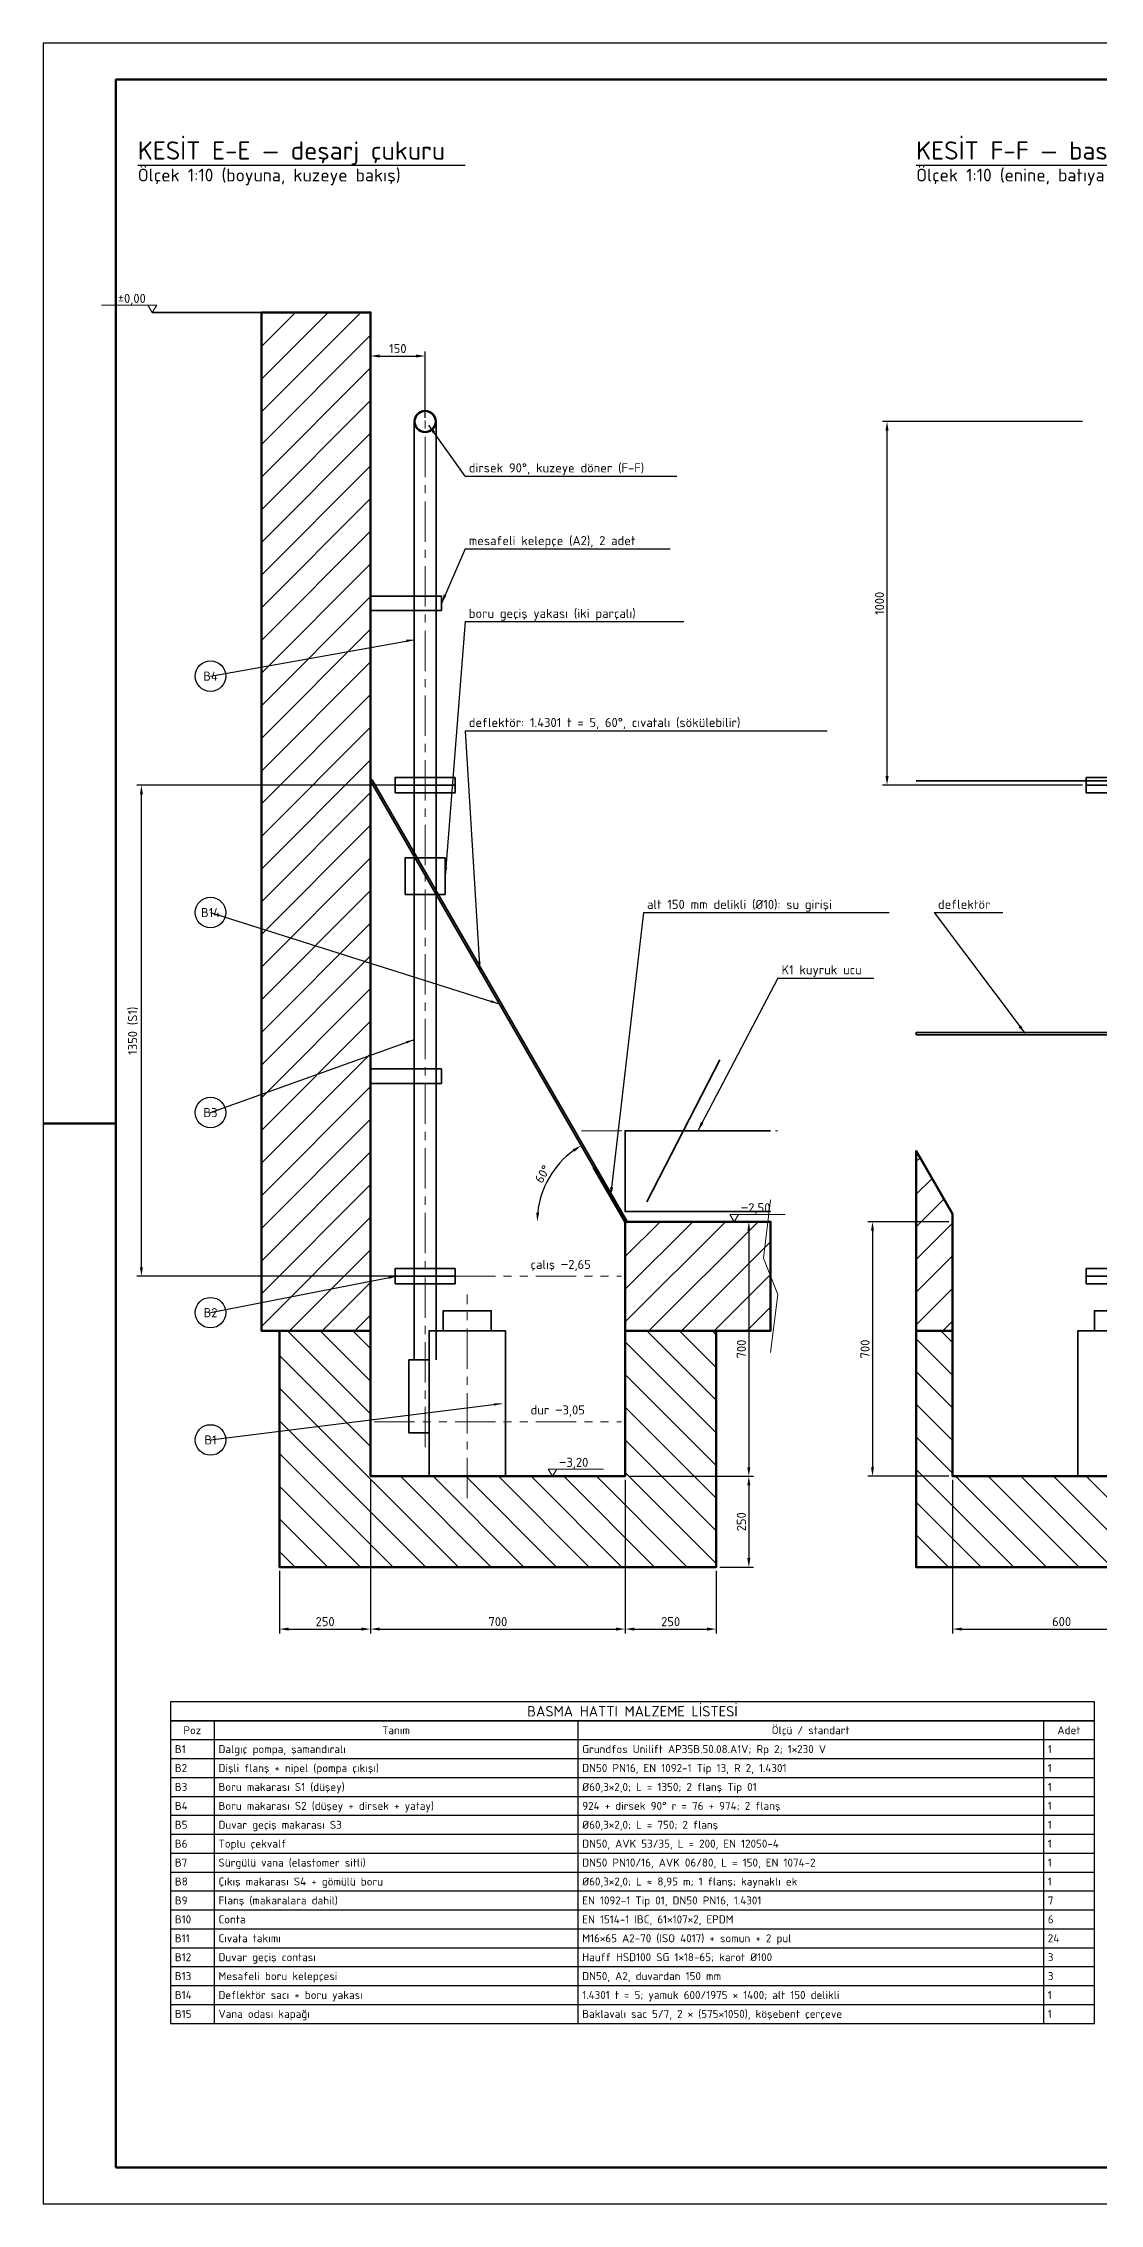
# Model space of a CAD drawing. Header units: millimetres. Extents: x 0 to 120410, y -42000 to 5469.
# Drawn here: x 70000 to 72905, y -42000 to -36060 of the extents above; entities that cross this region are included whole.
import ezdxf
from ezdxf.enums import TextEntityAlignment as Align

# ---------------------------------------------------------------- set-up
doc = ezdxf.new("R2010")
doc.units = ezdxf.units.MM
doc.linetypes.add('CENTER', pattern=[50.8, 31.75, -6.35, 6.35, -6.35])
doc.linetypes.add('PHANTOM', pattern=[63.5, 31.75, -6.35, 6.35, -6.35, 6.35, -6.35])
for name, color, linetype, lineweight in [('CL-ANTET', 7, 'Continuous', 70), ('CL-ANTET-INCE', 7, 'Continuous', 25), ('CL-BETON', 7, 'Continuous', 50), ('CL-BETON-EK', 30, 'Continuous', 50), ('CL-BORU', 3, 'Continuous', 35), ('CL-CELIK', 4, 'Continuous', 35), ('CL-EKSEN', 1, 'CENTER', 18), ('CL-HAYALET', 9, 'PHANTOM', 18), ('CL-INCE', 7, 'Continuous', 18), ('CL-KONVEYOR', 5, 'Continuous', 35), ('CL-OLCU', 2, 'Continuous', 18), ('CL-TABLO', 7, 'Continuous', 25), ('CL-TARAMA', 8, 'Continuous', 18), ('CL-YAZI', 7, 'Continuous', 25), ('CL-ZEMIN', 8, 'Continuous', 35)]:
    doc.layers.add(name, color=color, linetype=linetype, lineweight=lineweight)
doc.styles.add('CL-ISO', font='isocpeur.ttf')
doc.dimstyles.new('CL-S10', dxfattribs={"dimscale": 10, "dimtxt": 2.5, "dimasz": 2.5, "dimexe": 1.25, "dimexo": 1, "dimgap": 0.8, "dimtad": 1, "dimdec": 0, "dimtxsty": 'CL-ISO', "dimcen": 2.5, "dimadec": 1, "dimazin": 0, "dimtfac": 1, "dimtmove": 0, "dimatfit": 3, "dimfxl": 1, "dimarcsym": 0})

# ---------------------------------------------------------------- blocks, each defined once
blk = doc.blocks.new('*D324')
at = {"layer": 'CL-OLCU', "color": 0, "lineweight": -2, "transparency": 16777216}
for p, q in [((70900, -40010), (70900, -40432.5)), ((71600, -40010), (71600, -40432.5)), ((70925, -40420), (71575, -40420))]:
    blk.add_line(p, q, dxfattribs=at)
at = {"layer": 'CL-OLCU', "color": 0, "transparency": 16777216}
for points in [[(70925, -40415.8), (70925, -40424.2), (70900, -40420)], [(71575, -40415.8), (71575, -40424.2), (71600, -40420)]]:
    blk.add_solid(points, dxfattribs=at)
at = {"layer": 'Defpoints', "color": 0, "transparency": 16777216}
for p in [(70900, -40000), (71600, -40000), (71600, -40420)]:
    blk.add_point(p, dxfattribs=at)
at = {"layer": 'CL-OLCU', "color": 0, "transparency": 16777216, "insert": (71250, -40399.5), "char_height": 25, "attachment_point": 5, "style": 'CL-ISO'}
blk.add_mtext('700', dxfattribs=at)
blk = doc.blocks.new('*D325')
at = {"layer": 'CL-OLCU', "color": 0, "lineweight": -2, "transparency": 16777216}
for p, q in [((70650, -40260), (70650, -40432.5)), ((70900, -40260), (70900, -40432.5)), ((70675, -40420), (70875, -40420))]:
    blk.add_line(p, q, dxfattribs=at)
at = {"layer": 'CL-OLCU', "color": 0, "transparency": 16777216}
for points in [[(70675, -40415.8), (70675, -40424.2), (70650, -40420)], [(70875, -40415.8), (70875, -40424.2), (70900, -40420)]]:
    blk.add_solid(points, dxfattribs=at)
at = {"layer": 'Defpoints', "color": 0, "transparency": 16777216}
for p in [(70650, -40250), (70900, -40250), (70900, -40420)]:
    blk.add_point(p, dxfattribs=at)
at = {"layer": 'CL-OLCU', "color": 0, "transparency": 16777216, "insert": (70775, -40399.5), "char_height": 25, "attachment_point": 5, "style": 'CL-ISO'}
blk.add_mtext('250', dxfattribs=at)
blk = doc.blocks.new('*D326')
at = {"layer": 'CL-OLCU', "color": 0, "lineweight": -2, "transparency": 16777216}
for p, q in [((71600, -40260), (71600, -40432.5)), ((71850, -40260), (71850, -40432.5)), ((71625, -40420), (71825, -40420))]:
    blk.add_line(p, q, dxfattribs=at)
at = {"layer": 'CL-OLCU', "color": 0, "transparency": 16777216}
for points in [[(71625, -40415.8), (71625, -40424.2), (71600, -40420)], [(71825, -40415.8), (71825, -40424.2), (71850, -40420)]]:
    blk.add_solid(points, dxfattribs=at)
at = {"layer": 'Defpoints', "color": 0, "transparency": 16777216}
for p in [(71600, -40250), (71850, -40250), (71850, -40420)]:
    blk.add_point(p, dxfattribs=at)
at = {"layer": 'CL-OLCU', "color": 0, "transparency": 16777216, "insert": (71725, -40399.5), "char_height": 25, "attachment_point": 5, "style": 'CL-ISO'}
blk.add_mtext('250', dxfattribs=at)
blk = doc.blocks.new('*D327')
at = {"layer": 'CL-OLCU', "color": 0, "lineweight": -2, "transparency": 16777216}
for p, q in [((71610, -39300), (71952.5, -39300)), ((71940, -39325), (71940, -39975)), ((71610, -40000), (71952.5, -40000))]:
    blk.add_line(p, q, dxfattribs=at)
at = {"layer": 'CL-OLCU', "color": 0, "transparency": 16777216}
for points in [[(71935.8, -39325), (71944.2, -39325), (71940, -39300)], [(71935.8, -39975), (71944.2, -39975), (71940, -40000)]]:
    blk.add_solid(points, dxfattribs=at)
at = {"layer": 'Defpoints', "color": 0, "transparency": 16777216}
for p in [(71600, -39300), (71600, -40000), (71940, -40000)]:
    blk.add_point(p, dxfattribs=at)
at = {"layer": 'CL-OLCU', "color": 0, "transparency": 16777216, "insert": (71919.5, -39650), "char_height": 25, "attachment_point": 5, "rotation": 90, "style": 'CL-ISO'}
blk.add_mtext('700', dxfattribs=at)
blk = doc.blocks.new('*D328')
at = {"layer": 'CL-OLCU', "color": 0, "lineweight": -2, "transparency": 16777216}
for p, q in [((71860, -40000), (71952.5, -40000)), ((71940, -40025), (71940, -40225)), ((71860, -40250), (71952.5, -40250))]:
    blk.add_line(p, q, dxfattribs=at)
at = {"layer": 'CL-OLCU', "color": 0, "transparency": 16777216}
for points in [[(71935.8, -40025), (71944.2, -40025), (71940, -40000)], [(71935.8, -40225), (71944.2, -40225), (71940, -40250)]]:
    blk.add_solid(points, dxfattribs=at)
at = {"layer": 'Defpoints', "color": 0, "transparency": 16777216}
for p in [(71850, -40000), (71850, -40250), (71940, -40250)]:
    blk.add_point(p, dxfattribs=at)
at = {"layer": 'CL-OLCU', "color": 0, "transparency": 16777216, "insert": (71919.5, -40125), "char_height": 25, "attachment_point": 5, "rotation": 90, "style": 'CL-ISO'}
blk.add_mtext('250', dxfattribs=at)
blk = doc.blocks.new('*D329')
at = {"layer": 'CL-OLCU', "color": 0, "lineweight": -2, "transparency": 16777216}
for p, q in [((70900, -37090), (70900, -36907.5)), ((70925, -36920), (71025, -36920)), ((71050, -37090), (71050, -36907.5))]:
    blk.add_line(p, q, dxfattribs=at)
at = {"layer": 'CL-OLCU', "color": 0, "transparency": 16777216}
for points in [[(70925, -36915.8), (70925, -36924.2), (70900, -36920)], [(71025, -36915.8), (71025, -36924.2), (71050, -36920)]]:
    blk.add_solid(points, dxfattribs=at)
at = {"layer": 'Defpoints', "color": 0, "transparency": 16777216}
for p in [(71050, -36920), (70900, -37100), (71050, -37100)]:
    blk.add_point(p, dxfattribs=at)
at = {"layer": 'CL-OLCU', "color": 0, "transparency": 16777216, "insert": (70975, -36899.5), "char_height": 25, "attachment_point": 5, "style": 'CL-ISO'}
blk.add_mtext('150', dxfattribs=at)
blk = doc.blocks.new('*D330')
at = {"layer": 'CL-OLCU', "color": 0, "lineweight": -2, "transparency": 16777216}
for p, q in [((71010, -38100), (70257.5, -38100)), ((70270, -39425), (70270, -38125)), ((71010, -39450), (70257.5, -39450))]:
    blk.add_line(p, q, dxfattribs=at)
at = {"layer": 'CL-OLCU', "color": 0, "transparency": 16777216}
for points in [[(70265.8, -38125), (70274.2, -38125), (70270, -38100)], [(70265.8, -39425), (70274.2, -39425), (70270, -39450)]]:
    blk.add_solid(points, dxfattribs=at)
at = {"layer": 'Defpoints', "color": 0, "transparency": 16777216}
for p in [(70270, -38100), (71020, -38100), (71020, -39450)]:
    blk.add_point(p, dxfattribs=at)
at = {"layer": 'CL-OLCU', "color": 0, "transparency": 16777216, "insert": (70247, -38775), "char_height": 25, "attachment_point": 5, "rotation": 90, "style": 'CL-ISO'}
blk.add_mtext('1350 (S1)', dxfattribs=at)
blk = doc.blocks.new('*D331')
at = {"layer": 'CL-OLCU', "color": 0, "lineweight": -2, "transparency": 16777216}
blk.add_arc((71600, -39300), 241.7, 125.93066, 174.07006, dxfattribs=at)
at = {"layer": 'CL-OLCU', "color": 0, "transparency": 16777216}
for points in [[(71455.9, -39100.8), (71460.5, -39107.8), (71479.2, -39090.7)], [(71363.8, -39275.2), (71355.5, -39274.8), (71358.3, -39300)]]:
    blk.add_solid(points, dxfattribs=at)
at = {"layer": 'Defpoints', "color": 0, "transparency": 16777216}
for p in [(71450, -39040.2), (71414.9, -39144.7), (71300, -39300), (71600, -39300), (71600, -39300)]:
    blk.add_point(p, dxfattribs=at)
at = {"layer": 'CL-OLCU', "color": 0, "transparency": 16777216, "insert": (71373, -39168.9), "char_height": 25, "attachment_point": 5, "rotation": 60.00036, "style": 'CL-ISO'}
blk.add_mtext('60°', dxfattribs=at)
blk = doc.blocks.new('*D342')
at = {"layer": 'CL-OLCU', "color": 0, "lineweight": -2, "transparency": 16777216}
for p, q in [((72857.5, -37100), (72307.5, -37100)), ((72320, -38075), (72320, -37125)), ((72857.5, -38100), (72307.5, -38100))]:
    blk.add_line(p, q, dxfattribs=at)
at = {"layer": 'CL-OLCU', "color": 0, "transparency": 16777216}
for points in [[(72315.8, -37125), (72324.2, -37125), (72320, -37100)], [(72315.8, -38075), (72324.2, -38075), (72320, -38100)]]:
    blk.add_solid(points, dxfattribs=at)
at = {"layer": 'Defpoints', "color": 0, "transparency": 16777216}
for p in [(72320, -37100), (72867.5, -37100), (72867.5, -38100)]:
    blk.add_point(p, dxfattribs=at)
at = {"layer": 'CL-OLCU', "color": 0, "transparency": 16777216, "insert": (72299.5, -37600), "char_height": 25, "attachment_point": 5, "rotation": 90, "style": 'CL-ISO'}
blk.add_mtext('1000', dxfattribs=at)
blk = doc.blocks.new('*D343')
at = {"layer": 'CL-OLCU', "color": 0, "lineweight": -2, "transparency": 16777216}
for p, q in [((72490, -39300), (72267.5, -39300)), ((72280, -39325), (72280, -39975)), ((72490, -40000), (72267.5, -40000))]:
    blk.add_line(p, q, dxfattribs=at)
at = {"layer": 'CL-OLCU', "color": 0, "transparency": 16777216}
for points in [[(72275.8, -39325), (72284.2, -39325), (72280, -39300)], [(72275.8, -39975), (72284.2, -39975), (72280, -40000)]]:
    blk.add_solid(points, dxfattribs=at)
at = {"layer": 'Defpoints', "color": 0, "transparency": 16777216}
for p in [(72500, -39300), (72280, -40000), (72500, -40000)]:
    blk.add_point(p, dxfattribs=at)
at = {"layer": 'CL-OLCU', "color": 0, "transparency": 16777216, "insert": (72259.5, -39650), "char_height": 25, "attachment_point": 5, "rotation": 90, "style": 'CL-ISO'}
blk.add_mtext('700', dxfattribs=at)
blk = doc.blocks.new('*D344')
at = {"layer": 'CL-OLCU', "color": 0, "lineweight": -2, "transparency": 16777216}
for p, q in [((72500, -40010), (72500, -40432.5)), ((73100, -40010), (73100, -40432.5)), ((72525, -40420), (73075, -40420))]:
    blk.add_line(p, q, dxfattribs=at)
at = {"layer": 'CL-OLCU', "color": 0, "transparency": 16777216}
for points in [[(72525, -40415.8), (72525, -40424.2), (72500, -40420)], [(73075, -40415.8), (73075, -40424.2), (73100, -40420)]]:
    blk.add_solid(points, dxfattribs=at)
at = {"layer": 'Defpoints', "color": 0, "transparency": 16777216}
for p in [(72500, -40000), (73100, -40000), (73100, -40420)]:
    blk.add_point(p, dxfattribs=at)
at = {"layer": 'CL-OLCU', "color": 0, "transparency": 16777216, "insert": (72800, -40399.5), "char_height": 25, "attachment_point": 5, "style": 'CL-ISO'}
blk.add_mtext('600', dxfattribs=at)

msp = doc.modelspace()

# ---------------------------------------------------------------- hatches: boundary and pattern name
at = {"layer": 'CL-TARAMA'}
h = msp.add_hatch(dxfattribs=at)
h.set_pattern_fill('ANSI31', color=256, scale=20, style=0)
h.paths.add_polyline_path([(70600, -36800), (70600, -39600), (70900, -39600), (70900, -36800)])
h = msp.add_hatch(dxfattribs=at)
h.set_pattern_fill('ANSI31', color=256, scale=20, style=0)
h.paths.add_polyline_path([(72400, -39600), (72400, -39105.26), (72500, -39278.46), (72500, -39600)])
h = msp.add_hatch(dxfattribs=at)
h.set_pattern_fill('ANSI31', color=256, scale=20, style=0)
h.paths.add_polyline_path([(71600, -39300), (72000, -39300), (72000, -39600), (71600, -39600)])
h = msp.add_hatch(dxfattribs=at)
h.set_pattern_fill('ANSI31', color=256, scale=20, angle=90, style=0)
h.paths.add_polyline_path([(70650, -39600), (70900, -39600), (70900, -40000), (71600, -40000), (71600, -39600), (71850, -39600), (71850, -40250), (70650, -40250)])
h = msp.add_hatch(dxfattribs=at)
h.set_pattern_fill('ANSI31', color=256, scale=20, angle=90, style=0)
h.paths.add_polyline_path([(72400, -39600), (72500, -39600), (72500, -40000), (73100, -40000), (73100, -39600), (73350, -39600), (73350, -40250), (72400, -40250)])

# ---------------------------------------------------------------- linework, layer by layer
at = {"layer": 'CL-ANTET'}
for p, q in [((70000, -39030), (70200, -39030)), ((71513, -39150), (71600, -39300))]:
    msp.add_line(p, q, dxfattribs=at)
msp.add_lwpolyline([(70200, -41900), (78310, -41900), (78310, -36160), (70200, -36160)], close=True, dxfattribs=at)
at = {"layer": 'CL-ANTET-INCE'}
msp.add_lwpolyline([(70000, -42000), (78410, -42000), (78410, -36060), (70000, -36060)], close=True, dxfattribs=at)
at = {"layer": 'CL-BETON'}
for points in [[(70600, -36800), (70600, -39600), (70900, -39600), (70900, -36800)], [(72400, -39600), (72400, -39105.26), (72500, -39278.46), (72500, -39600)], [(71600, -39300), (72000, -39300), (72000, -39600), (71600, -39600)]]:
    msp.add_lwpolyline(points, close=True, dxfattribs=at)
at = {"layer": 'CL-BETON-EK'}
for points in [[(70650, -39600), (70900, -39600), (70900, -40000), (71600, -40000), (71600, -39600), (71850, -39600), (71850, -40250), (70650, -40250)], [(72400, -39600), (72500, -39600), (72500, -40000), (73100, -40000), (73100, -39600), (73350, -39600), (73350, -40250), (72400, -40250)]]:
    msp.add_lwpolyline(points, close=True, dxfattribs=at)
at = {"layer": 'CL-BORU'}
for p, q in [((71019.85, -39680), (71019.85, -37176)), ((71080.15, -39680), (71080.15, -37176)), ((70967.5, -38100), (71132.5, -38100)), ((72867.5, -38100), (73032.5, -38100)), ((70967.5, -39450), (71132.5, -39450)), ((72867.5, -39450), (73032.5, -39450))]:
    msp.add_line(p, q, dxfattribs=at)
for points in [[(71019.85, -37176), (71019.85, -37100)], [(71080.15, -37176), (71080.15, -37100)], [(71100, -39600), (71100, -39545), (71232, -39545), (71232, -39600)], [(72890, -39600), (72890, -39545), (73010, -39545), (73010, -39600)]]:
    msp.add_lwpolyline(points, dxfattribs=at)
for points in [[(70967.5, -38121), (71132.5, -38121), (71132.5, -38079), (70967.5, -38079)], [(72867.5, -38121), (73032.5, -38121), (73032.5, -38079), (72867.5, -38079)], [(70967.5, -39471), (71132.5, -39471), (71132.5, -39429), (70967.5, -39429)], [(72867.5, -39471), (73032.5, -39471), (73032.5, -39429), (72867.5, -39429)], [(71061, -40000), (71271, -40000), (71271, -39600), (71061, -39600)], [(72845, -40000), (73055, -40000), (73055, -39600), (72845, -39600)], [(71005, -39880), (71061, -39880), (71061, -39680), (71005, -39680)]]:
    msp.add_lwpolyline(points, close=True, dxfattribs=at)
for radius in [30.15, 28.15]:
    msp.add_circle((71050, -37100), radius, dxfattribs=at)
at = {"layer": 'CL-CELIK'}
msp.add_line((72400, -38088), (73787, -38088), dxfattribs=at)
for points in [[(70900, -37620), (71095, -37620), (71095, -37580), (70900, -37580)], [(70900, -38088), (71600, -39300), (71604.3, -39297.5), (70904.3, -38085.5)], [(70995, -38400), (71105, -38400), (71105, -38300), (70995, -38300)], [(72400, -38786), (73388, -38786), (73388, -38780), (72400, -38780)], [(70900, -38920), (71095, -38920), (71095, -38880), (70900, -38880)]]:
    msp.add_lwpolyline(points, close=True, dxfattribs=at)
at = {"layer": 'CL-EKSEN', "ltscale": 3.5}
for p, q in [((71050, -39920), (71050, -36950)), ((71480, -39050), (72020, -39050)), ((71166, -40060), (71166, -39500))]:
    msp.add_line(p, q, dxfattribs=at)
at = {"layer": 'CL-HAYALET', "ltscale": 3.5}
for p, q in [((70910, -39450), (71590, -39450)), ((70910, -39850), (71590, -39850))]:
    msp.add_line(p, q, dxfattribs=at)
at = {"layer": 'CL-INCE'}
msp.add_lwpolyline([(72000, -39240), (71980, -39400), (72020, -39500), (72000, -39660)], dxfattribs=at)
at = {"layer": 'CL-KONVEYOR'}
for points in [[(71660, -39245), (71860, -38855)], [(72000, -39050), (71600, -39050), (71600, -39272), (72000, -39272)]]:
    msp.add_lwpolyline(points, dxfattribs=at)
at = {"layer": 'CL-OLCU'}
for p, q in [((70312, -36780), (70160, -36780)), ((71888, -39280), (72040, -39280)), ((71388, -39980), (71540, -39980))]:
    msp.add_line(p, q, dxfattribs=at)
for points in [[(70300, -36800), (70288, -36780), (70312, -36780)], [(71900, -39300), (71888, -39280), (71912, -39280)], [(71400, -40000), (71388, -39980), (71412, -39980)]]:
    msp.add_lwpolyline(points, close=True, dxfattribs=at)
at = {"layer": 'CL-TABLO'}
for p, q in [((70470, -40672), (70470, -41504)), ((71470, -40672), (71470, -41504)), ((72750, -40672), (72750, -41504)), ((70350, -40724), (72890, -40724)), ((70350, -40776), (72890, -40776)), ((70350, -40828), (72890, -40828)), ((70350, -40880), (72890, -40880)), ((70350, -40932), (72890, -40932)), ((70350, -40984), (72890, -40984)), ((70350, -41036), (72890, -41036)), ((70350, -41088), (72890, -41088)), ((70350, -41140), (72890, -41140)), ((70350, -41192), (72890, -41192)), ((70350, -41244), (72890, -41244)), ((70350, -41296), (72890, -41296)), ((70350, -41348), (72890, -41348)), ((70350, -41400), (72890, -41400)), ((70350, -41452), (72890, -41452))]:
    msp.add_line(p, q, dxfattribs=at)
for points in [[(70350, -40672), (72890, -40672), (72890, -40620), (70350, -40620)], [(70350, -41504), (72890, -41504), (72890, -40672), (70350, -40672)]]:
    msp.add_lwpolyline(points, close=True, dxfattribs=at)
at = {"layer": 'CL-YAZI'}
for p, q in [((70260, -36395), (71160, -36395)), ((72400, -36395), (73732, -36395)), ((71160, -37250), (71060, -37110)), ((71160, -37250), (71742.5, -37250)), ((71160, -37450), (71095, -37600)), ((71160, -37450), (71723.75, -37450)), ((71160, -37650), (71105, -38350)), ((71160, -37650), (71761.25, -37650)), ((70460, -37800), (71018, -37700)), ((71160, -37950), (71200, -38610)), ((71160, -37950), (72155, -37950)), ((70460, -38450), (71250, -38700)), ((71650, -38450), (71560, -39230)), ((71650, -38450), (72326.25, -38450)), ((72450, -38450), (72700, -38783)), ((72450, -38450), (72638.75, -38450)), ((72020, -38630), (71800, -39050)), ((72020, -38630), (72283.75, -38630)), ((70460, -39000), (71018, -38800)), ((70460, -39550), (70970, -39450)), ((70460, -39900), (71260, -39800))]:
    msp.add_line(p, q, dxfattribs=at)
for centre in [(70460, -37800), (70460, -38450), (70460, -39000), (70460, -39550), (70460, -39900)]:
    msp.add_circle(centre, 42, dxfattribs=at)
for points in [[(71060, -37110), (71071.14, -37132.77), (71077.92, -37127.92)], [(71095, -37600), (71108.76, -37578.72), (71101.12, -37575.4)], [(71018, -37700), (70997.73, -37700.25), (70998.9, -37706.81)], [(71105, -38350), (71111.11, -38325.4), (71102.8, -38324.75)], [(71200, -38610), (71202.65, -38584.79), (71194.33, -38585.3)], [(71250, -38700), (71231.94, -38690.79), (71229.93, -38697.14)], [(72700, -38783), (72688.32, -38760.51), (72681.66, -38765.51)], [(71018, -38800), (70998.05, -38803.61), (71000.3, -38809.89)], [(71800, -39050), (71815.29, -39029.79), (71807.91, -39025.92)], [(71560, -39230), (71567, -39205.64), (71558.73, -39204.69)], [(70970, -39450), (70949.73, -39450.58), (70951.02, -39457.12)], [(71260, -39800), (71239.74, -39799.17), (71240.57, -39805.79)]]:
    msp.add_solid(points, dxfattribs=at)
at = {"layer": 'CL-ZEMIN'}
msp.add_line((70300, -36800), (70600, -36800), dxfattribs=at)

# ---------------------------------------------------------------- texts
at = {"layer": 'CL-OLCU', "style": 'CL-ISO'}
msp.add_text('±0,00', height=25, dxfattribs=at).set_placement((70282, -36774), align=Align.RIGHT)
for s, p in [('−2,50', (71918, -39274)), ('−3,20', (71418, -39974))]:
    msp.add_text(s, height=25, dxfattribs=at).set_placement(p)
at = {"layer": 'CL-YAZI', "style": 'CL-ISO'}
for s, height, p in [('KESİT E-E — deşarj çukuru', 50, (70260, -36380)), ('KESİT F-F — basma hattı ve vana odası', 50, (72400, -36380)), ('Ölçek 1:10 (boyuna, kuzeye bakış)', 35, (70260, -36440)), ('Ölçek 1:10 (enine, batıya bakış; kuzey sağda)', 35, (72400, -36440)), ('dirsek 90°, kuzeye döner (F-F)', 25, (71170, -37240)), ('mesafeli kelepçe (A2), 2 adet', 25, (71170, -37440)), ('boru geçiş yakası (iki parçalı)', 25, (71170, -37640)), ('deflektör: 1.4301 t = 5, 60°, cıvatalı (sökülebilir)', 25, (71170, -37940)), ('alt 150 mm delikli (Ø10): su girişi', 25, (71660, -38440)), ('deflektör', 25, (72460, -38440)), ('K1 kuyruk ucu', 25, (72030, -38620)), ('çalış −2,65', 25, (71340, -39430)), ('dur −3,05', 25, (71340, -39830))]:
    msp.add_text(s, height=height, dxfattribs=at).set_placement(p)
for s, height, p in [('B4', 25, (70460, -37800)), ('B14', 25, (70460, -38450)), ('B3', 25, (70460, -39000)), ('B2', 25, (70460, -39550)), ('B1', 25, (70460, -39900)), ('BASMA HATTI MALZEME LİSTESİ', 28.6, (71620, -40646)), ('Poz', 22, (70410, -40698)), ('Tanım', 22, (70970, -40698)), ('Ölçü / standart', 22, (72110, -40698)), ('Adet', 22, (72820, -40698))]:
    msp.add_text(s, height=height, dxfattribs=at).set_placement(p, align=Align.MIDDLE_CENTER)
for s, p in [('B1', (70362, -40750)), ('Dalgıç pompa, şamandıralı', (70482, -40750)), ('Grundfos Unilift AP35B.50.08.A1V; Rp 2; 1×230 V', (71482, -40750)), ('1', (72762, -40750)), ('B2', (70362, -40802)), ('Dişli flanş + nipel (pompa çıkışı)', (70482, -40802)), ('DN50 PN16, EN 1092-1 Tip 13, R 2, 1.4301', (71482, -40802)), ('1', (72762, -40802)), ('B3', (70362, -40854)), ('Boru makarası S1 (düşey)', (70482, -40854)), ('Ø60,3×2,0; L = 1350; 2 flanş Tip 01', (71482, -40854)), ('1', (72762, -40854)), ('B4', (70362, -40906)), ('Boru makarası S2 (düşey + dirsek + yatay)', (70482, -40906)), ('924 + dirsek 90° r = 76 + 974; 2 flanş', (71482, -40906)), ('1', (72762, -40906)), ('B5', (70362, -40958)), ('Duvar geçiş makarası S3', (70482, -40958)), ('Ø60,3×2,0; L = 750; 2 flanş', (71482, -40958)), ('1', (72762, -40958)), ('B6', (70362, -41010)), ('Toplu çekvalf', (70482, -41010)), ('DN50, AVK 53/35, L = 200, EN 12050-4', (71482, -41010)), ('1', (72762, -41010)), ('B7', (70362, -41062)), ('B8', (70362, -41114)), ('Sürgülü vana (elastomer sitli)', (70482, -41062)), ('Çıkış makarası S4 + gömülü boru', (70482, -41114)), ('Ø60,3×2,0; L ≈ 8,95 m; 1 flanş; kaynaklı ek', (71482, -41114)), ('DN50 PN10/16, AVK 06/80, L = 150, EN 1074-2', (71482, -41062)), ('1', (72762, -41062)), ('1', (72762, -41114)), ('B9', (70362, -41166)), ('Flanş (makaralara dahil)', (70482, -41166)), ('EN 1092-1 Tip 01, DN50 PN16, 1.4301', (71482, -41166)), ('7', (72762, -41166)), ('B10', (70362, -41218)), ('Conta', (70482, -41218)), ('EN 1514-1 IBC, 61×107×2, EPDM', (71482, -41218)), ('6', (72762, -41218)), ('B11', (70362, -41270)), ('Cıvata takımı', (70482, -41270)), ('M16×65 A2-70 (ISO 4017) + somun + 2 pul', (71482, -41270)), ('24', (72762, -41270)), ('B12', (70362, -41322)), ('Duvar geçiş contası', (70482, -41322)), ('Hauff HSD100 SG 1×18-65; karot Ø100', (71482, -41322)), ('3', (72762, -41322)), ('B13', (70362, -41374)), ('Mesafeli boru kelepçesi', (70482, -41374)), ('DN50, A2, duvardan 150 mm', (71482, -41374)), ('3', (72762, -41374)), ('B14', (70362, -41426)), ('Deflektör sacı + boru yakası', (70482, -41426)), ('1.4301 t = 5; yamuk 600/1975 × 1400; alt 150 delikli', (71482, -41426)), ('1', (72762, -41426)), ('B15', (70362, -41478)), ('Vana odası kapağı', (70482, -41478)), ('Baklavalı sac 5/7, 2 × (575×1050), köşebent çerçeve', (71482, -41478)), ('1', (72762, -41478))]:
    msp.add_text(s, height=22, dxfattribs=at).set_placement(p, align=Align.MIDDLE_LEFT)

# ---------------------------------------------------------------- dimensions: what is measured, and where the dimension line sits
at = {"layer": 'CL-OLCU'}
dim = msp.add_linear_dim(base=(71050, -36920), p1=(70900, -37100), p2=(71050, -37100), text='150', dimstyle='CL-S10', dxfattribs=at)
dim.commit()
dim.dimension.update_dxf_attribs({"geometry": '*D329', "text_midpoint": (70975, -36899.5)})
for base, p1, p2, text, picture, middle in [((72320, -37100), (72867.5, -38100), (72867.5, -37100), '1000', '*D342', (72299.5, -37600)), ((70270, -38100), (71020, -39450), (71020, -38100), '1350 (S1)', '*D330', (70247, -38775)), ((72280, -40000), (72500, -39300), (72500, -40000), '700', '*D343', (72259.5, -39650))]:
    dim = msp.add_linear_dim(base=base, p1=p1, p2=p2, angle=90, text=text, dimstyle='CL-S10', dxfattribs=at)
    dim.commit()
    dim.dimension.update_dxf_attribs({"geometry": picture, "text_midpoint": middle})
dim = msp.add_angular_dim_2l(base=(71414.88, -39144.66), line1=((71600, -39300), (71300, -39300)), line2=((71600, -39300), (71450, -39040.2)), text='60°', dimstyle='CL-S10', dxfattribs=at)
dim.commit()
dim.dimension.update_dxf_attribs({"geometry": '*D331', "text_midpoint": (71372.96, -39168.92)})
for base, p1, p2, picture, middle in [((71940, -40000), (71600, -39300), (71600, -40000), '*D327', (71919.5, -39650)), ((71940, -40250), (71850, -40000), (71850, -40250), '*D328', (71919.5, -40125))]:
    dim = msp.add_linear_dim(base=base, p1=p1, p2=p2, angle=90, dimstyle='CL-S10', dxfattribs=at)
    dim.commit()
    dim.dimension.update_dxf_attribs({"geometry": picture, "text_midpoint": middle})
for base, p1, p2, picture, middle in [((71600, -40420), (70900, -40000), (71600, -40000), '*D324', (71250, -40399.5)), ((73100, -40420), (72500, -40000), (73100, -40000), '*D344', (72800, -40399.5)), ((70900, -40420), (70650, -40250), (70900, -40250), '*D325', (70775, -40399.5)), ((71850, -40420), (71600, -40250), (71850, -40250), '*D326', (71725, -40399.5))]:
    dim = msp.add_linear_dim(base=base, p1=p1, p2=p2, dimstyle='CL-S10', dxfattribs=at)
    dim.commit()
    dim.dimension.update_dxf_attribs({"geometry": picture, "text_midpoint": middle})

doc.saveas('drawing.dxf')
